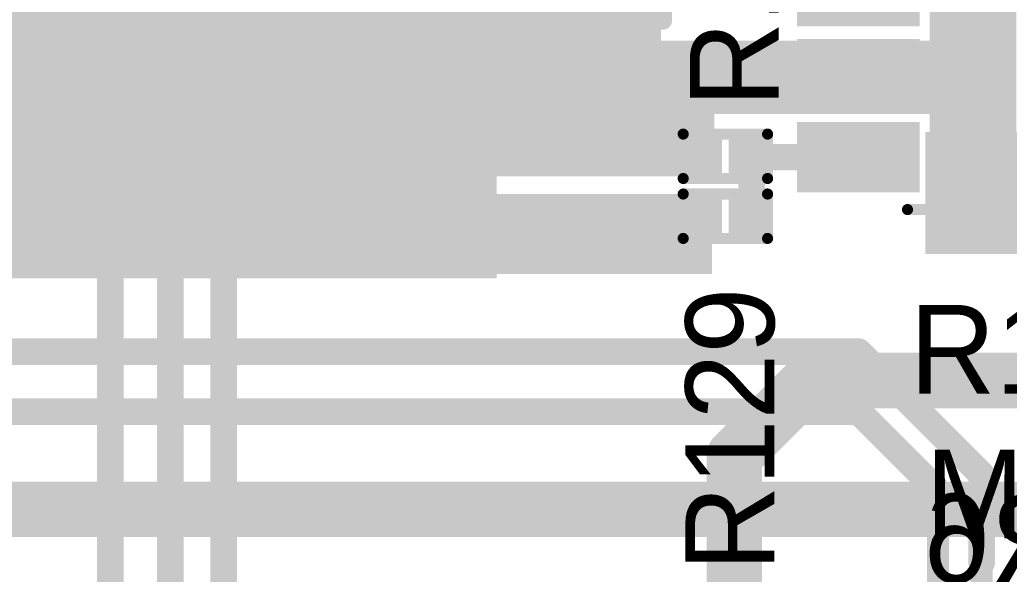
# Model space of a CAD drawing. Header units: millimetres. Extents: x 0.85 to 4.91, y 0.77 to 5.15.
# Drawn here: x 4.0642 to 4.5098, y 3.7338 to 3.9835 of the extents above; entities that cross this region are included whole.
import ezdxf

# ---------------------------------------------------------------- set-up
doc = ezdxf.new("R2010")
doc.units = ezdxf.units.MM
doc.header["$MEASUREMENT"] = 0
for name, color, linetype in [('BottomLayer', 5, 'Continuous'), ('BottomOverlay', 54, 'Continuous'), ('MultiLayer', 9, 'Continuous'), ('TopLayer', 1, 'Continuous'), ('TopOverlay', 2, 'Continuous'), ('TopPaste', 8, 'Continuous'), ('TopSolder', 216, 'Continuous'), ('ViaHoleLayer', 16, 'Continuous')]:
    doc.layers.add(name, color=color, linetype=linetype)

# ---------------------------------------------------------------- blocks, each defined once
blk = doc.blocks.new('TSOT_23_6_10')
at = {"layer": 'TopLayer'}
for points in [[(-0.02756, 0.04921), (-0.0748, 0.04921), (-0.02756, 0.02559), (-0.0748, 0.02559)], [(0.0748, 0.04921), (0.02756, 0.04921), (0.0748, 0.02559), (0.02756, 0.02559)], [(-0.02756, 0.01181), (-0.0748, 0.01181), (-0.02756, -0.01181), (-0.0748, -0.01181)], [(0.0748, 0.01181), (0.02756, 0.01181), (0.0748, -0.01181), (0.02756, -0.01181)], [(-0.02756, -0.02559), (-0.0748, -0.02559), (-0.02756, -0.04921), (-0.0748, -0.04921)], [(-0.02756, -0.02559), (-0.0748, -0.02559), (-0.02756, -0.04921), (-0.0748, -0.04921)], [(0.0748, -0.02559), (0.02756, -0.02559), (0.0748, -0.04921), (0.02756, -0.04921)]]:
    blk.add_solid(points, dxfattribs=at)
at = {"layer": 'TopOverlay'}
for points, const_width in [([(-0.062, 0.061, 1), (-0.068, 0.061, 1)], 0.01), ([(-0.0705, 0.061, 1), (-0.0655, 0.061, 1)], 0.005), ([(-0.0645, 0.061, 1), (-0.0595, 0.061, 1)], 0.005), ([(-0.03025, 0.061, 1), (-0.02775, 0.061, 1)], 0.0025), ([(0.02175, 0.061, 1), (0.02425, 0.061, 1)], 0.0025), ([(-0.03025, -0.061, 1), (-0.02775, -0.061, 1)], 0.0025), ([(0.02175, -0.061, 1), (0.02425, -0.061, 1)], 0.0025)]:
    blk.add_lwpolyline(points, format="xyb", close=True, dxfattribs=dict(at, const_width=const_width))
at = {"layer": 'TopOverlay', "const_width": 0.005}
for points in [[(-0.029, 0.061), (0.023, 0.061)], [(-0.029, -0.061), (0.023, -0.061)]]:
    blk.add_lwpolyline(points, dxfattribs=at)
at = {"layer": 'TopPaste'}
for points in [[(-0.02756, 0.04921), (-0.0748, 0.04921), (-0.02756, 0.02559), (-0.0748, 0.02559)], [(0.0748, 0.04921), (0.02756, 0.04921), (0.0748, 0.02559), (0.02756, 0.02559)], [(-0.02756, 0.01181), (-0.0748, 0.01181), (-0.02756, -0.01181), (-0.0748, -0.01181)], [(0.0748, 0.01181), (0.02756, 0.01181), (0.0748, -0.01181), (0.02756, -0.01181)], [(-0.02756, -0.02559), (-0.0748, -0.02559), (-0.02756, -0.04921), (-0.0748, -0.04921)], [(-0.02756, -0.02559), (-0.0748, -0.02559), (-0.02756, -0.04921), (-0.0748, -0.04921)], [(0.0748, -0.02559), (0.02756, -0.02559), (0.0748, -0.04921), (0.02756, -0.04921)]]:
    blk.add_solid(points, dxfattribs=at)
at = {"layer": 'TopSolder'}
for points in [[(-0.02356, 0.05321), (-0.0788, 0.05321), (-0.02356, 0.02159), (-0.0788, 0.02159)], [(0.0788, 0.05321), (0.02356, 0.05321), (0.0788, 0.02159), (0.02356, 0.02159)], [(-0.02356, 0.01581), (-0.0788, 0.01581), (-0.02356, -0.01581), (-0.0788, -0.01581)], [(0.0788, 0.01581), (0.02356, 0.01581), (0.0788, -0.01581), (0.02356, -0.01581)], [(-0.02356, -0.02159), (-0.0788, -0.02159), (-0.02356, -0.05321), (-0.0788, -0.05321)], [(-0.02356, -0.02159), (-0.0788, -0.02159), (-0.02356, -0.05321), (-0.0788, -0.05321)], [(0.0788, -0.02159), (0.02356, -0.02159), (0.0788, -0.05321), (0.02356, -0.05321)]]:
    blk.add_solid(points, dxfattribs=at)
blk = doc.blocks.new('R___0201_21')
at = {"layer": 'TopLayer'}
for points in [[(-0.01614, -0.00728), (-0.00551, -0.00728), (-0.01614, 0.00728), (-0.00551, 0.00728)], [(0.00551, -0.00728), (0.01614, -0.00728), (0.00551, 0.00728), (0.01614, 0.00728)]]:
    blk.add_solid(points, dxfattribs=at)
at = {"layer": 'TopOverlay', "const_width": 0.005}
for points in [[(-0.019, 0.01), (0.019, 0.01)], [(-0.019, -0.01), (-0.019, 0.01)], [(0.019, -0.01), (0.019, 0.01)], [(-0.019, -0.01), (0.019, -0.01)]]:
    blk.add_lwpolyline(points, dxfattribs=at)
at = {"layer": 'TopOverlay', "const_width": 0.0025}
for points in [[(-0.02025, 0.01, 1), (-0.01775, 0.01, 1)], [(-0.02025, 0.01, 1), (-0.01775, 0.01, 1)], [(0.01775, 0.01, 1), (0.02025, 0.01, 1)], [(0.01775, 0.01, 1), (0.02025, 0.01, 1)], [(-0.02025, -0.01, 1), (-0.01775, -0.01, 1)], [(-0.02025, -0.01, 1), (-0.01775, -0.01, 1)], [(0.01775, -0.01, 1), (0.02025, -0.01, 1)], [(0.01775, -0.01, 1), (0.02025, -0.01, 1)]]:
    blk.add_lwpolyline(points, format="xyb", close=True, dxfattribs=at)
at = {"layer": 'TopPaste'}
for points in [[(-0.01614, -0.00728), (-0.00551, -0.00728), (-0.01614, 0.00728), (-0.00551, 0.00728)], [(0.00551, -0.00728), (0.01614, -0.00728), (0.00551, 0.00728), (0.01614, 0.00728)]]:
    blk.add_solid(points, dxfattribs=at)
at = {"layer": 'TopSolder'}
for points in [[(-0.02014, -0.01128), (-0.00151, -0.01128), (-0.02014, 0.01128), (-0.00151, 0.01128)], [(0.00151, -0.01128), (0.02014, -0.01128), (0.00151, 0.01128), (0.02014, 0.01128)]]:
    blk.add_solid(points, dxfattribs=at)
blk = doc.blocks.new('R___0201_22')
at = {"layer": 'TopLayer'}
for points in [[(-0.01614, -0.00728), (-0.00551, -0.00728), (-0.01614, 0.00728), (-0.00551, 0.00728)], [(0.00551, -0.00728), (0.01614, -0.00728), (0.00551, 0.00728), (0.01614, 0.00728)]]:
    blk.add_solid(points, dxfattribs=at)
at = {"layer": 'TopOverlay', "const_width": 0.005}
for points in [[(-0.019, 0.01), (0.019, 0.01)], [(-0.019, -0.01), (-0.019, 0.01)], [(0.019, -0.01), (0.019, 0.01)], [(-0.019, -0.01), (0.019, -0.01)]]:
    blk.add_lwpolyline(points, dxfattribs=at)
at = {"layer": 'TopOverlay', "const_width": 0.0025}
for points in [[(-0.02025, 0.01, 1), (-0.01775, 0.01, 1)], [(-0.02025, 0.01, 1), (-0.01775, 0.01, 1)], [(0.01775, 0.01, 1), (0.02025, 0.01, 1)], [(0.01775, 0.01, 1), (0.02025, 0.01, 1)], [(-0.02025, -0.01, 1), (-0.01775, -0.01, 1)], [(-0.02025, -0.01, 1), (-0.01775, -0.01, 1)], [(0.01775, -0.01, 1), (0.02025, -0.01, 1)], [(0.01775, -0.01, 1), (0.02025, -0.01, 1)]]:
    blk.add_lwpolyline(points, format="xyb", close=True, dxfattribs=at)
at = {"layer": 'TopPaste'}
for points in [[(-0.01614, -0.00728), (-0.00551, -0.00728), (-0.01614, 0.00728), (-0.00551, 0.00728)], [(0.00551, -0.00728), (0.01614, -0.00728), (0.00551, 0.00728), (0.01614, 0.00728)]]:
    blk.add_solid(points, dxfattribs=at)
at = {"layer": 'TopSolder'}
for points in [[(-0.02014, -0.01128), (-0.00151, -0.01128), (-0.02014, 0.01128), (-0.00151, 0.01128)], [(0.00151, -0.01128), (0.02014, -0.01128), (0.00151, 0.01128), (0.02014, 0.01128)]]:
    blk.add_solid(points, dxfattribs=at)
blk = doc.blocks.new('T491C226K025AT_62')
at = {"layer": 'TopLayer'}
for points in [[(-0.16221, -0.05315), (-0.06379, -0.05315), (-0.16221, 0.05315), (-0.06379, 0.05315)], [(0.06379, -0.05315), (0.16221, -0.05315), (0.06379, 0.05315), (0.16221, 0.05315)]]:
    blk.add_solid(points, dxfattribs=at)
at = {"layer": 'TopOverlay', "const_width": 0.00787}
for points in [[(-0.134, 0.065), (-0.134, 0.095)], [(-0.119, 0.08), (-0.149, 0.08)], [(-0.105, 0.062), (-0.105, 0.071)], [(0.105, 0.071), (-0.105, 0.071)], [(0.105, 0.062), (0.105, 0.071)], [(-0.105, -0.071), (-0.105, -0.062)], [(0.105, -0.071), (0.105, -0.062)], [(0.105, -0.071), (-0.105, -0.071)]]:
    blk.add_lwpolyline(points, dxfattribs=at)
at = {"layer": 'TopOverlay', "const_width": 0.00394}
for points in [[(-0.13597, 0.095, 1), (-0.13203, 0.095, 1)], [(-0.15097, 0.08, 1), (-0.14703, 0.08, 1)], [(-0.12097, 0.08, 1), (-0.11703, 0.08, 1)], [(-0.10697, 0.071, 1), (-0.10303, 0.071, 1)], [(-0.10697, 0.071, 1), (-0.10303, 0.071, 1)], [(0.10303, 0.071, 1), (0.10697, 0.071, 1)], [(0.10303, 0.071, 1), (0.10697, 0.071, 1)], [(-0.13597, 0.065, 1), (-0.13203, 0.065, 1)], [(-0.10697, 0.062, 1), (-0.10303, 0.062, 1)], [(0.10303, 0.062, 1), (0.10697, 0.062, 1)], [(-0.10697, -0.062, 1), (-0.10303, -0.062, 1)], [(0.10303, -0.062, 1), (0.10697, -0.062, 1)], [(-0.10697, -0.071, 1), (-0.10303, -0.071, 1)], [(-0.10697, -0.071, 1), (-0.10303, -0.071, 1)], [(0.10303, -0.071, 1), (0.10697, -0.071, 1)], [(0.10303, -0.071, 1), (0.10697, -0.071, 1)]]:
    blk.add_lwpolyline(points, format="xyb", close=True, dxfattribs=at)
at = {"layer": 'TopPaste'}
for points in [[(-0.16221, -0.05315), (-0.06379, -0.05315), (-0.16221, 0.05315), (-0.06379, 0.05315)], [(0.06379, -0.05315), (0.16221, -0.05315), (0.06379, 0.05315), (0.16221, 0.05315)]]:
    blk.add_solid(points, dxfattribs=at)
at = {"layer": 'TopSolder'}
for points in [[(-0.16621, -0.05715), (-0.05979, -0.05715), (-0.16621, 0.05715), (-0.05979, 0.05715)], [(0.05979, -0.05715), (0.16621, -0.05715), (0.05979, 0.05715), (0.16621, 0.05715)]]:
    blk.add_solid(points, dxfattribs=at)

msp = doc.modelspace()

# ---------------------------------------------------------------- linework, layer by layer
at = {"layer": 'BottomLayer'}
for points, const_width in [([(4.08876, 4.01324), (4.215, 3.887)], 0.025), ([(4.058, 3.834), (4.442, 3.834)], 0.012), ([(4.442, 3.834), (4.4974, 3.7786)], 0.012), ([(4.058, 3.807), (4.442, 3.807)], 0.012), ([(4.442, 3.807), (4.47772, 3.77128)], 0.012), ([(4.4974, 3.739), (4.4974, 3.7786)], 0.012), ([(3.985, 3.763), (4.433, 3.763)], 0.025), ([(4.47772, 3.763), (4.47772, 3.77128)], 0.012), ([(4.47772, 3.65231), (4.47772, 3.763)], 0.01), ([(4.4974, 3.65231), (4.4974, 3.739)], 0.01)]:
    msp.add_lwpolyline(points, dxfattribs=dict(at, const_width=const_width))
for points, const_width in [([(4.48513, 3.959, 1), (4.50087, 3.959, 1)], 0.01575), ([(4.48413, 3.914, 1), (4.49987, 3.914, 1)], 0.01575), ([(4.20875, 3.887, 1), (4.22125, 3.887, 1)], 0.0125), ([(4.22509, 3.887, 1), (4.23691, 3.887, 1)], 0.01181), ([(4.25309, 3.887, 1), (4.26491, 3.887, 1)], 0.01181), ([(4.19709, 3.886, 1), (4.20891, 3.886, 1)], 0.01181), ([(4.439, 3.834, 1), (4.445, 3.834, 1)], 0.006), ([(4.439, 3.834, 1), (4.445, 3.834, 1)], 0.006), ([(4.439, 3.807, 1), (4.445, 3.807, 1)], 0.006), ([(4.439, 3.807, 1), (4.445, 3.807, 1)], 0.006), ([(4.4944, 3.7786, 1), (4.5004, 3.7786, 1)], 0.006), ([(4.4944, 3.7786, 1), (4.5004, 3.7786, 1)], 0.006), ([(4.42675, 3.763, 1), (4.43925, 3.763, 1)], 0.0125), ([(4.42709, 3.763, 1), (4.43891, 3.763, 1)], 0.01181), ([(4.47472, 3.77128, 1), (4.48072, 3.77128, 1)], 0.006), ([(4.47472, 3.77128, 1), (4.48072, 3.77128, 1)], 0.006), ([(4.47472, 3.763, 1), (4.48072, 3.763, 1)], 0.006), ([(4.47522, 3.763, 1), (4.48022, 3.763, 1)], 0.005), ([(4.4944, 3.739, 1), (4.5004, 3.739, 1)], 0.006), ([(4.4949, 3.739, 1), (4.4999, 3.739, 1)], 0.005)]:
    msp.add_lwpolyline(points, format="xyb", close=True, dxfattribs=dict(at, const_width=const_width))
for points in [[(4.05417, 3.867), (4.279, 3.867), (4.05417, 4.238), (4.279, 4.238)], [(4.472, 3.878), (4.676, 3.878), (4.472, 3.933), (4.676, 3.933)]]:
    msp.add_solid(points, dxfattribs=at)
at = {"layer": 'MultiLayer'}
for points, const_width in [([(4.48513, 3.959, 1), (4.50087, 3.959, 1)], 0.01575), ([(4.48413, 3.914, 1), (4.49987, 3.914, 1)], 0.01575), ([(4.22509, 3.887, 1), (4.23691, 3.887, 1)], 0.01181), ([(4.25309, 3.887, 1), (4.26491, 3.887, 1)], 0.01181), ([(4.19709, 3.886, 1), (4.20891, 3.886, 1)], 0.01181), ([(4.42709, 3.763, 1), (4.43891, 3.763, 1)], 0.01181)]:
    msp.add_lwpolyline(points, format="xyb", close=True, dxfattribs=dict(at, const_width=const_width))
at = {"layer": 'TopLayer'}
for points, const_width in [([(4.156, 3.528), (4.156, 4.03031)], 0.012), ([(4.132, 3.5145), (4.132, 4.02)], 0.012), ([(4.105, 3.504), (4.105, 4.014)], 0.012), ([(4.191, 3.991), (4.207, 3.975)], 0.012), ([(4.207, 3.975), (4.283, 3.975)], 0.012), ([(4.44182, 3.959), (4.493, 3.959)], 0.025), ([(4.39323, 3.9216), (4.44182, 3.9216)], 0.012), ([(4.39383, 3.894), (4.39383, 3.922)], 0.012), ([(4.386, 3.787), (4.42, 3.821)], 0.025), ([(4.42, 3.821), (4.659, 3.821)], 0.025), ([(4.386, 3.711), (4.386, 3.787)], 0.025), ([(4.433, 3.763), (4.534, 3.763)], 0.025)]:
    msp.add_lwpolyline(points, dxfattribs=dict(at, const_width=const_width))
for points, const_width in [([(4.204, 3.975, 1), (4.21, 3.975, 1)], 0.006), ([(4.204, 3.975, 1), (4.21, 3.975, 1)], 0.006), ([(4.28, 3.975, 1), (4.286, 3.975, 1)], 0.006), ([(4.48513, 3.959, 1), (4.50087, 3.959, 1)], 0.01575), ([(4.43557, 3.959, 1), (4.44807, 3.959, 1)], 0.0125), ([(4.48675, 3.959, 1), (4.49925, 3.959, 1)], 0.0125), ([(4.39023, 3.9216, 1), (4.39623, 3.9216, 1)], 0.006), ([(4.39083, 3.922, 1), (4.39683, 3.922, 1)], 0.006), ([(4.43882, 3.9216, 1), (4.44482, 3.9216, 1)], 0.006), ([(4.48413, 3.914, 1), (4.49987, 3.914, 1)], 0.01575), ([(4.22509, 3.887, 1), (4.23691, 3.887, 1)], 0.01181), ([(4.25309, 3.887, 1), (4.26491, 3.887, 1)], 0.01181), ([(4.39083, 3.894, 1), (4.39683, 3.894, 1)], 0.006), ([(4.19709, 3.886, 1), (4.20891, 3.886, 1)], 0.01181), ([(4.41375, 3.821, 1), (4.42625, 3.821, 1)], 0.0125), ([(4.41375, 3.821, 1), (4.42625, 3.821, 1)], 0.0125), ([(4.37975, 3.787, 1), (4.39225, 3.787, 1)], 0.0125), ([(4.37975, 3.787, 1), (4.39225, 3.787, 1)], 0.0125), ([(4.42675, 3.763, 1), (4.43925, 3.763, 1)], 0.0125), ([(4.42709, 3.763, 1), (4.43891, 3.763, 1)], 0.01181)]:
    msp.add_lwpolyline(points, format="xyb", close=True, dxfattribs=dict(at, const_width=const_width))
for points in [[(4.185, 3.946), (4.353, 3.946), (4.185, 4.027), (4.353, 4.027)], [(4.474, 3.897), (4.513, 3.897), (4.474, 4.02), (4.513, 4.02)], [(4.185, 3.913), (4.377, 3.913), (4.185, 3.974), (4.377, 3.974)], [(4.306, 3.941), (4.484, 3.941), (4.306, 3.974), (4.484, 3.974)], [(4.187, 3.869), (4.376, 3.869), (4.187, 3.905), (4.376, 3.905)]]:
    msp.add_solid(points, dxfattribs=at)
at = {"layer": 'ViaHoleLayer', "const_width": 0.00591}
for points in [[(4.49005, 3.959, 1), (4.49595, 3.959, 1)], [(4.48905, 3.914, 1), (4.49495, 3.914, 1)], [(4.20005, 3.886, 1), (4.20595, 3.886, 1)], [(4.22805, 3.887, 1), (4.23395, 3.887, 1)], [(4.25605, 3.887, 1), (4.26195, 3.887, 1)], [(4.43005, 3.763, 1), (4.43595, 3.763, 1)]]:
    msp.add_lwpolyline(points, format="xyb", close=True, dxfattribs=at)

# ---------------------------------------------------------------- block references
for name, p, rotation in [('T491C226K025AT_62', (4.283, 4.088), 270), ('R___0201_21', (4.382, 3.922), 360), ('R___0201_22', (4.382, 3.895), 360)]:
    msp.add_blockref(name, p, dxfattribs=dict(rotation=rotation))
msp.add_blockref('TSOT_23_6_10', (4.493, 3.959))

# ---------------------------------------------------------------- texts
at = {"layer": 'BottomOverlay', "text_generation_flag": 2}
msp.add_text('R6', height=0.04, dxfattribs=at).set_placement((4.54, 3.73))
at = {"layer": 'TopOverlay'}
for s, p in [('R130', (4.406, 3.944)), ('R129', (4.404, 3.735))]:
    msp.add_text(s, height=0.04, rotation=90, dxfattribs=at).set_placement(p)
for s, p in [('R128', (4.465, 3.815)), ('MK1', (4.472, 3.74992))]:
    msp.add_text(s, height=0.04, dxfattribs=at).set_placement(p)

doc.saveas('drawing.dxf')
